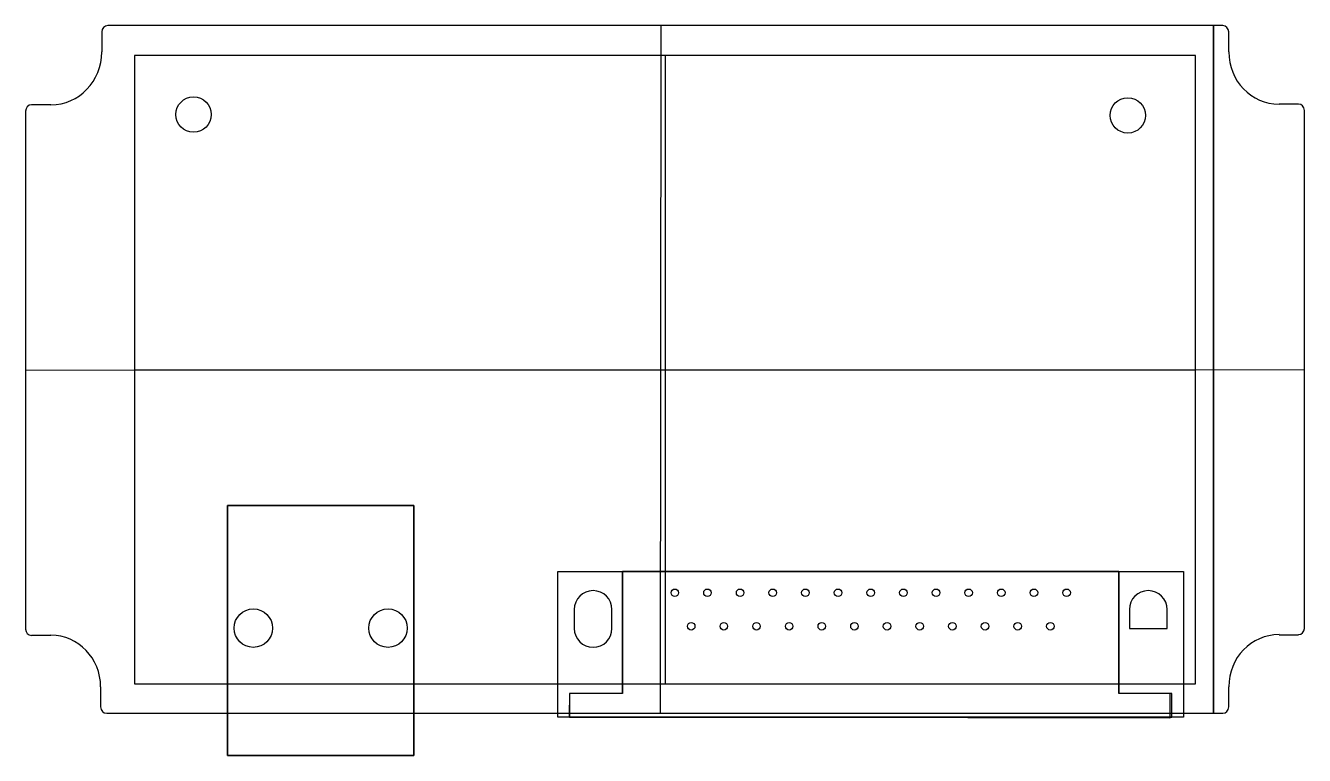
# Model space of a CAD drawing. Header units: millimetres. Extents: x -65 to 43, y -15 to 47.
import ezdxf

# ---------------------------------------------------------------- set-up
doc = ezdxf.new("R2010")
doc.units = ezdxf.units.MM
doc.layers.get('0').update_dxf_attribs({"linetype": 'CONTINUOUS'})

msp = doc.modelspace()

# ---------------------------------------------------------------- linework, layer by layer
for p, q in [((35.75, 47.13), (-58.06, 47.13)), ((-11.15, 47.13), (-11.21, -11.22)), ((35.75, -11.22), (35.75, 47.13)), ((35.75, 47.13), (35.75, -11.22)), ((36.52, 47.13), (35.75, 47.13)), ((-58.57, 46.6), (-58.57, 44.89)), ((37.04, 44.89), (37.04, 46.6)), ((-10.79, 44.58), (-10.79, -8.72)), ((-62.89, 40.41), (-64.53, 40.41)), ((42.94, 40.46), (41.3, 40.46)), ((-65.04, 39.88), (-65.04, -4.08)), ((43.46, -4.02), (43.46, 39.93)), ((-65.04, 17.9), (43.46, 17.95)), ((-55.79, 17.93), (34.21, 17.93)), ((-32.1, 6.4, 20.8), (-47.9, 6.4, 20.8)), ((-47.9, 6.4, 20.8), (-47.9, -14.8, 20.8)), ((-47.9, 6.4, 20.8), (-32.1, 6.4, 20.8)), ((-47.9, -14.8, 20.8), (-47.9, 6.4, 20.8)), ((-32.1, -14.8, 20.8), (-32.1, 6.4, 20.8)), ((-32.1, 6.4, 20.8), (-32.1, -14.8, 20.8)), ((-19.89, -11.54, 7.15), (-19.89, 0.8, 7.15)), ((-19.89, 0.8, 7.15), (33.21, 0.8, 7.15)), ((-14.39, -9.54, 19.65), (-14.39, 0.84, 19.65)), ((-14.39, 0.84, 19.65), (27.71, 0.84, 19.65)), ((27.71, 0.8, 19.65), (-14.39, 0.8, 19.65)), ((-14.39, 0.8, 19.65), (-14.39, -9.54, 19.65)), ((27.71, 0.84, 19.65), (27.71, -9.54, 19.65)), ((27.71, -9.54, 19.65), (27.71, 0.8, 19.65)), ((33.21, 0.8, 7.15), (33.21, -11.54, 7.15)), ((-18.49, -2.42, 7.15), (-18.49, -4.02, 7.15)), ((-15.29, -4.02, 7.15), (-15.29, -2.42, 7.15)), ((28.61, -2.42, 7.15), (28.61, -4.02, 7.15)), ((31.81, -4.02, 7.15), (31.81, -2.42, 7.15)), ((28.61, -4.02, 7.15), (31.81, -4.02, 7.15)), ((-64.53, -4.61), (-62.89, -4.61)), ((41.3, -4.56), (42.94, -4.56)), ((-58.67, -8.98), (-58.67, -10.69)), ((-14.39, -9.54, 19.65), (-18.89, -9.54, 19.65)), ((-18.89, -9.54, 19.65), (-18.89, -11.54, 19.65)), ((32.21, -9.54, 19.65), (27.71, -9.54, 19.65)), ((32.05, -9.54, 19.65), (32.05, -11.63, 19.65)), ((32.21, -11.54, 19.65), (32.21, -9.54, 19.65)), ((37.04, -10.69), (37.04, -8.98)), ((-18.89, -11.54, 19.65), (-18.89, -10.54, 19.65)), ((-58.16, -11.22), (35.75, -11.22)), ((-18.89, -11.54, 7.15), (-19.89, -11.54, 7.15)), ((32.05, -11.63, 19.65), (-19.39, -11.54, 7.15)), ((-18.89, -11.54, 19.65), (32.21, -11.54, 19.65)), ((32.21, -11.54, 7.15), (-18.89, -11.54, 7.15)), ((33.21, -11.54, 7.15), (32.21, -11.54, 7.15)), ((35.75, -11.22), (36.52, -11.22)), ((-47.9, -14.8, 20.8), (-32.1, -14.8, 20.8)), ((-32.1, -14.8, 20.8), (-47.9, -14.8, 20.8))]:
    msp.add_line(p, q)
msp.add_lwpolyline([(34.21, 44.58), (-55.79, 44.58), (-55.79, -8.72), (34.21, -8.72)], close=True)
for centre, radius in [((-50.79, 39.58), 1.5), ((28.47, 39.51), 1.5), ((-9.96, -1, 7.15), 0.32), ((-9.96, -1, 7.15), 0.32), ((-7.19, -1, 7.15), 0.32), ((-7.19, -1, 7.15), 0.32), ((-4.42, -1, 7.15), 0.32), ((-4.42, -1, 7.15), 0.32), ((-1.65, -1, 7.15), 0.32), ((-1.65, -1, 7.15), 0.32), ((1.12, -1, 7.15), 0.32), ((1.12, -1, 7.15), 0.32), ((3.89, -1, 7.15), 0.32), ((3.89, -1, 7.15), 0.32), ((6.66, -1, 7.15), 0.32), ((6.66, -1, 7.15), 0.32), ((9.43, -1, 7.15), 0.32), ((9.43, -1, 7.15), 0.32), ((12.2, -1, 7.15), 0.32), ((12.2, -1, 7.15), 0.32), ((14.97, -1, 7.15), 0.32), ((14.97, -1, 7.15), 0.32), ((17.74, -1, 7.15), 0.32), ((17.74, -1, 7.15), 0.32), ((20.51, -1, 7.15), 0.32), ((20.51, -1, 7.15), 0.32), ((23.28, -1, 7.15), 0.32), ((23.28, -1, 7.15), 0.32), ((-45.72, -4, 4.5), 1.63), ((-45.72, -4, 4.5), 1.63), ((-34.29, -4, 4.5), 1.63), ((-34.29, -4, 4.5), 1.63), ((-8.57, -3.84, 7.15), 0.32), ((-8.57, -3.84, 7.15), 0.32), ((-5.8, -3.84, 7.15), 0.32), ((-5.8, -3.84, 7.15), 0.32), ((-3.03, -3.84, 7.15), 0.32), ((-3.03, -3.84, 7.15), 0.32), ((-0.26, -3.84, 7.15), 0.32), ((-0.26, -3.84, 7.15), 0.32), ((2.51, -3.84, 7.15), 0.32), ((2.51, -3.84, 7.15), 0.32), ((5.28, -3.84, 7.15), 0.32), ((5.28, -3.84, 7.15), 0.32), ((8.05, -3.84, 7.15), 0.32), ((8.05, -3.84, 7.15), 0.32), ((10.82, -3.84, 7.15), 0.32), ((10.82, -3.84, 7.15), 0.32), ((13.59, -3.84, 7.15), 0.32), ((13.59, -3.84, 7.15), 0.32), ((16.36, -3.84, 7.15), 0.32), ((16.36, -3.84, 7.15), 0.32), ((19.13, -3.84, 7.15), 0.32), ((19.13, -3.84, 7.15), 0.32), ((21.9, -3.84, 7.15), 0.32), ((21.9, -3.84, 7.15), 0.32)]:
    msp.add_circle(centre, radius)
for centre, start, end in [((-16.89, -2.42, 7.15), 0, 180), ((30.21, -2.42, 7.15), 0, 180), ((-16.89, -4.02, 7.15), -180, 0)]:
    msp.add_arc(centre, 1.6, start, end)
for centre, major_axis, ratio, start_param, end_param in [((-58.06, 46.59), (-0.005, 0.533), 0.962832, 6.274477, 7.844589), ((36.52, 46.59), (-0.005, -0.533), 0.962832, 1.580189, 3.1503), ((-62.89, 44.89), (0, 4.48), 0.962838, 3.141593, 4.712389), ((41.3, 44.89), (0, -4.43), 0.962838, 4.712389, 6.283185), ((-64.53, 39.87), (-0.005, 0.533), 0.962832, 6.274477, 7.844589), ((42.94, 39.93), (-0.005, -0.533), 0.962832, 1.580189, 3.1503), ((-64.53, -4.08), (0.005, 0.533), 0.962832, 1.580189, 3.1503), ((42.94, -4.02), (0.005, -0.533), 0.962832, 6.274477, 7.844589), ((-62.89, -8.98), (0, 4.38), 0.962838, 4.712389, 6.283185), ((41.3, -8.98), (0, -4.43), 0.962838, 3.141593, 4.712389), ((-58.16, -10.69), (0.005, 0.533), 0.962832, 1.580189, 3.1503), ((36.52, -10.69), (0.005, -0.533), 0.962832, 6.274477, 7.844589)]:
    msp.add_ellipse(centre, major_axis=major_axis, ratio=ratio, start_param=start_param, end_param=end_param)

doc.saveas('drawing.dxf')
